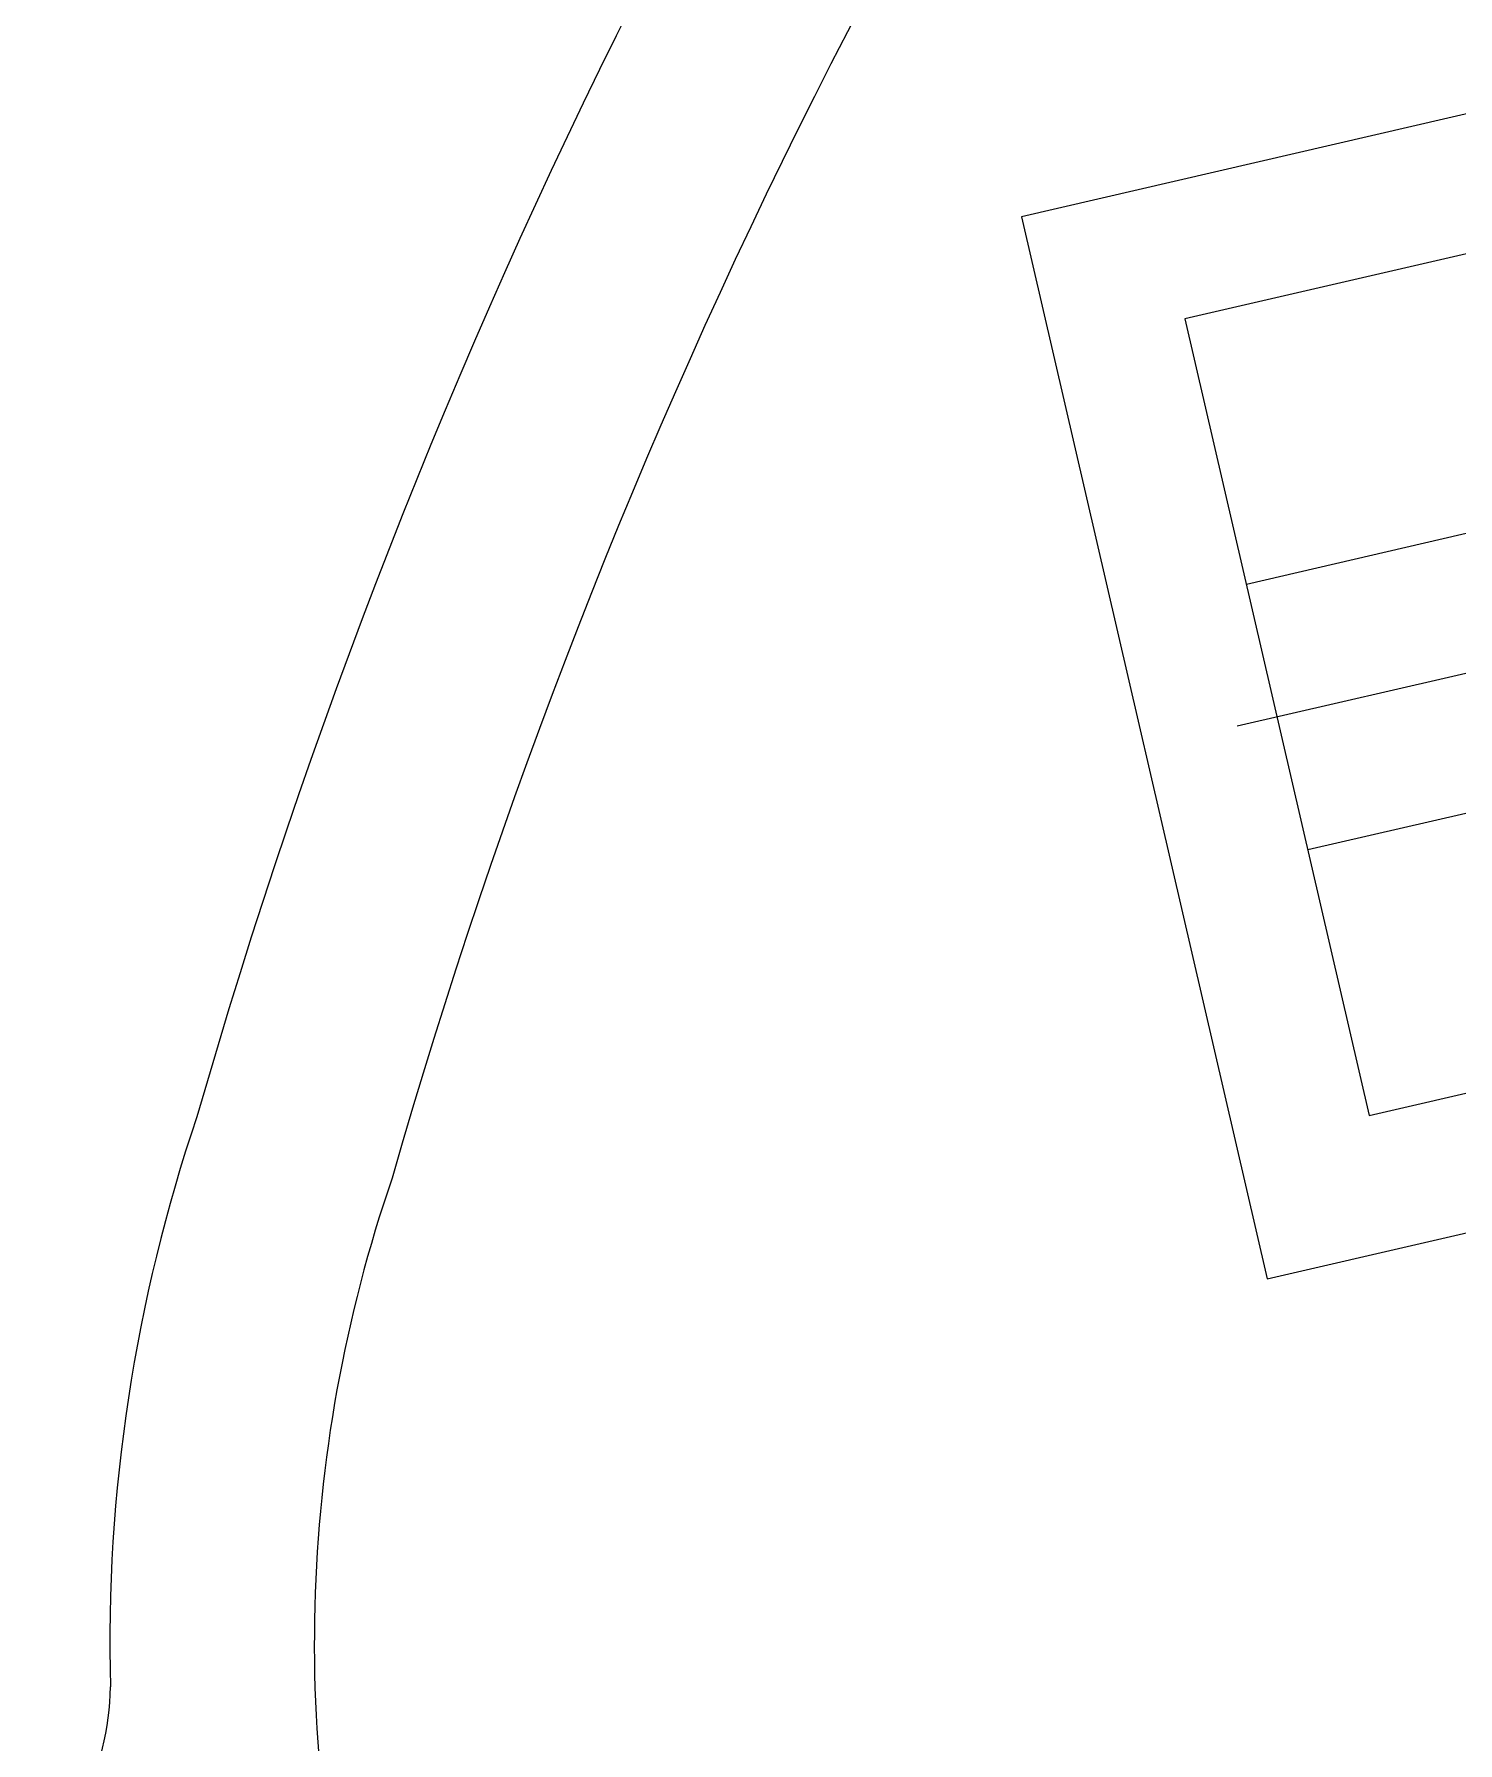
# Model space of a CAD drawing. Extents: x 2080 to 102399, y 2071 to 93424.
# Drawn here: x 80912 to 82166, y 83046 to 84551 of the extents above; entities that cross this region are included whole.
import ezdxf

# ---------------------------------------------------------------- set-up
doc = ezdxf.new("R2010")
doc.units = 0
doc.header["$LTSCALE"] = 20
doc.header["$MEASUREMENT"] = 0
doc.layers.add('road', color=2, linetype='Continuous')
doc.layers.add('SPORTS', color=240, linetype='Continuous')

# ---------------------------------------------------------------- blocks, each defined once
blk = doc.blocks.new('VOLLEY')
for p, q in [((480, 516), (480, 84)), ((360, 480), (360, 120)), ((600, 480), (600, 120))]:
    blk.add_line(p, q)
for points in [[(0, 0), (960, 0), (960, 600), (0, 600)], [(120, 120), (840, 120), (840, 480), (120, 480)]]:
    blk.add_lwpolyline(points, close=True)

msp = doc.modelspace()

# ---------------------------------------------------------------- linework, layer by layer
at = {"layer": 'road', "linetype": 'Continuous', "ltscale": 0.5}
for centre, radius, start, end in [((86481.598, 82041.748), 5644.467, 142.580362, 164.000917), ((86481.598, 82041.748), 5464.467, 142.576522, 164.04779), ((82420.636, 83133.528), 1441.575, 161.225617, 181.50957), ((82420.636, 83133.528), 1261.575, 161.032582, 195.971547), ((80726.949, 83100.29), 252.657, 260.38393, 358.925145)]:
    msp.add_arc(centre, radius, start, end, dxfattribs=at)

# ---------------------------------------------------------------- block references
at = {"layer": 'SPORTS', "rotation": 283.0160703838773}
msp.add_blockref('VOLLEY', (81781.586, 84390.05), dxfattribs=at)

doc.saveas('drawing.dxf')
